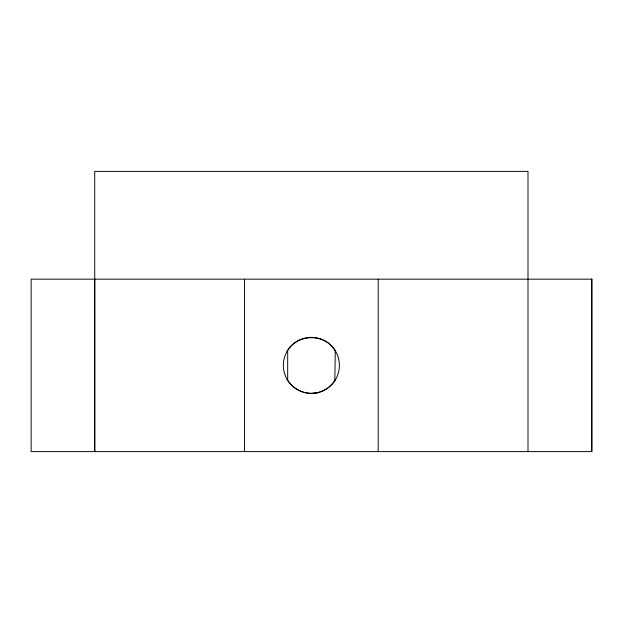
<?xml version="1.0" encoding="UTF-8"?>
<svg xmlns="http://www.w3.org/2000/svg" width="623" height="623" viewBox="0 0 623 623"><rect width="100%" height="100%" fill="white"/><g stroke="black" fill="none" stroke-linecap="round" stroke-linejoin="round"><path stroke-width="0.93" d="M94.735 279.166L94.735 451.613L94.727 171.387L528 171.387L528 451.613M312.73 393.23C321.655 392.965 330.073 387.919 334.839 380.443L335.26 350.905L334.839 350.336M287.094 351.38C296.906 333.258 325.852 333.071 335.633 351.38L335.26 350.905M334.839 380.443L335.633 379.399M318.719 392.459L318.626 392.459C306.641 395.597 293.355 390.099 287.094 379.399M591.741 279.166L591.741 451.613M378.192 279.166L378.192 451.613M287.694 350.601L287.694 380.178M244.551 279.166L244.551 451.613M591.85 279.166L31.15 279.166L31.158 451.613L591.85 451.613L591.85 279.166M297.358 389.655A28.019 28.019 0 0 0 339.395 365.389A28.019 28.019 0 0 0 297.358 341.124A28.019 28.019 0 0 0 297.358 389.655"/></g></svg>
